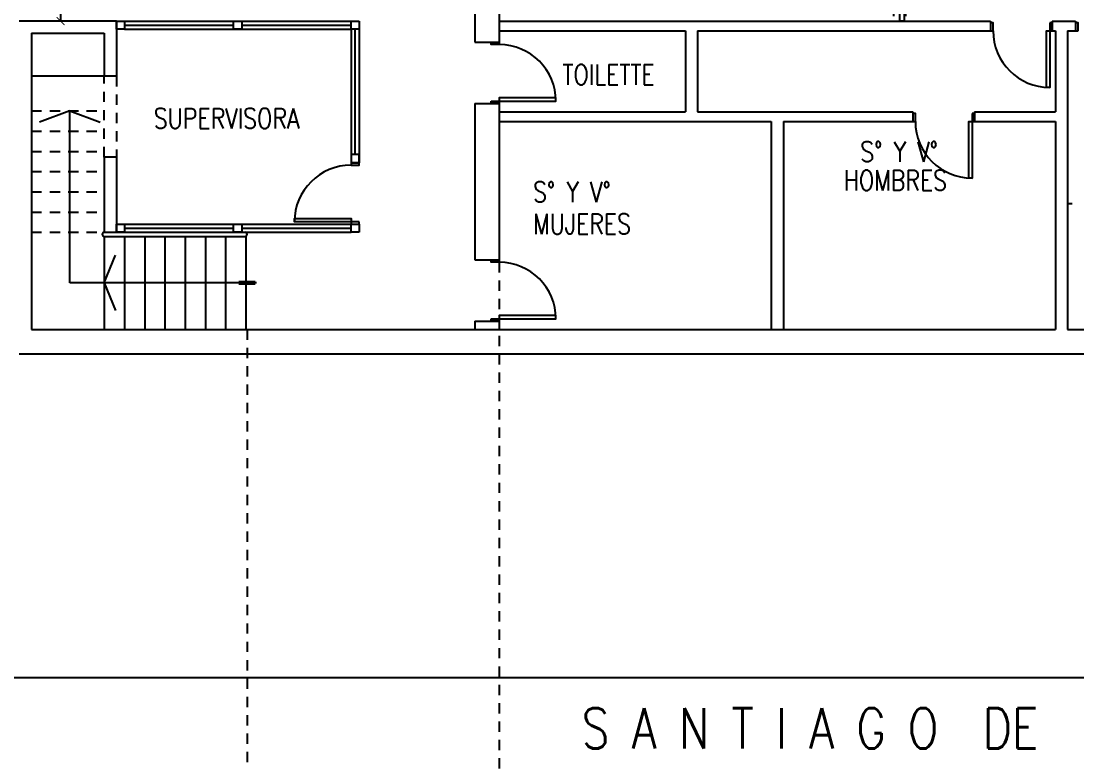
# Model space of a CAD drawing. Header units: millimetres. Extents: x -434 to 213, y 66 to 172.
# Drawn here: x -196.86 to -183.82, y 74.9 to 84.06 of the extents above; entities that cross this region are included whole.
import ezdxf

# ---------------------------------------------------------------- set-up
doc = ezdxf.new("R2010")
doc.units = ezdxf.units.MM
doc.linetypes.add('HIDDEN', pattern=[9.525, 6.35, -3.175])
for name, color, linetype in [('0_CAMARAS', 4, 'Continuous'), ('0_CARPINTERIA', 2, 'Continuous'), ('0_MUROS', 7, 'Continuous')]:
    doc.layers.add(name, color=color, linetype=linetype)
doc.styles.add('ROMANS', font='ROMANS.SHX', dxfattribs={"width": 0.8, "height": 0.2})

# ---------------------------------------------------------------- blocks, each defined once
blk = doc.blocks.new('COTA')
for p, q in [((-1, 0), (0, 0)), ((0, 0.4), (0, -0.4))]:
    blk.add_line(p, q)
at = {"const_width": 0.065}
blk.add_lwpolyline([(0.141, 0.141), (0.283, 0.283), (0, 0), (-0.141, -0.141), (-0.283, -0.283)], dxfattribs=at)

msp = doc.modelspace()

# ---------------------------------------------------------------- linework, layer by layer
at = {"color": 8}
for points in [[(-184.883, 84.038), (-184.883, 83.938), (-184.853, 83.938), (-184.853, 84.038)], [(-184.153, 84.038), (-184.153, 83.938), (-184.123, 83.938), (-184.123, 84.038)], [(-183.803, 83.938), (-183.803, 84.038), (-183.833, 84.038), (-183.833, 83.938)], [(-184.153, 83.938), (-184.153, 83.238), (-184.193, 83.238), (-184.193, 83.938)], [(-191.053, 83.798), (-190.953, 83.798), (-190.953, 83.768), (-191.053, 83.768)], [(-190.953, 83.068), (-190.253, 83.068), (-190.253, 83.108), (-190.953, 83.108)], [(-191.053, 83.068), (-190.953, 83.068), (-190.953, 83.038), (-191.053, 83.038)], [(-185.843, 82.918), (-185.843, 82.818), (-185.813, 82.818), (-185.813, 82.918)], [(-185.113, 82.818), (-185.113, 82.118), (-185.153, 82.118), (-185.153, 82.818)], [(-185.113, 82.918), (-185.113, 82.818), (-185.083, 82.818), (-185.083, 82.918)], [(-192.683, 82.308), (-192.783, 82.308), (-192.783, 82.278), (-192.683, 82.278)], [(-192.783, 81.578), (-193.483, 81.578), (-193.483, 81.618), (-192.783, 81.618)], [(-192.683, 81.578), (-192.783, 81.578), (-192.783, 81.548), (-192.683, 81.548)], [(-191.053, 81.108), (-190.953, 81.108), (-190.953, 81.078), (-191.053, 81.078)], [(-191.053, 80.378), (-190.953, 80.378), (-190.953, 80.348), (-191.053, 80.348)], [(-190.953, 80.378), (-190.253, 80.378), (-190.253, 80.418), (-190.953, 80.418)]]:
    msp.add_lwpolyline(points, close=True, dxfattribs=at)
for centre, start, end in [((-184.153, 83.938), 180, 270), ((-190.953, 83.068), 0, 90), ((-185.113, 82.818), 180, 270), ((-192.783, 81.578), 90, 180), ((-190.953, 80.378), 0, 90)]:
    msp.add_arc(centre, 0.7, start, end, dxfattribs=at)
at = {"layer": '0_CAMARAS', "color": 8, "linetype": 'ByBlock'}
for p, q in [((-183.933, 82.073), (-183.933, 81.753)), ((-183.933, 81.803), (-183.877, 81.803))]:
    msp.add_line(p, q, dxfattribs=at)
at = {"layer": '0_CARPINTERIA', "color": 8}
for p, q in [((-186.005, 84.058), (-186.005, 84.833)), ((-185.952, 84.833), (-185.952, 84.058)), ((-195.683, 84.058), (-195.583, 84.058)), ((-195.683, 83.958), (-195.683, 84.058)), ((-195.583, 84.058), (-192.783, 84.058)), ((-195.583, 84.058), (-195.583, 83.958)), ((-195.583, 84.008), (-194.235, 84.008)), ((-194.235, 84.058), (-194.135, 84.058)), ((-194.235, 83.958), (-194.235, 84.058)), ((-194.135, 84.058), (-194.135, 83.958)), ((-194.135, 84.008), (-192.783, 84.008)), ((-192.783, 84.058), (-192.683, 84.058)), ((-192.783, 83.958), (-192.783, 84.058)), ((-192.683, 84.058), (-192.683, 83.378)), ((-192.683, 84.058), (-192.683, 83.958)), ((-185.952, 84.058), (-186.005, 84.058)), ((-195.583, 83.958), (-195.683, 83.958)), ((-195.583, 83.958), (-192.783, 83.958)), ((-194.135, 83.958), (-194.235, 83.958)), ((-192.683, 83.958), (-192.783, 83.958)), ((-192.783, 83.958), (-192.783, 82.308)), ((-192.733, 82.408), (-192.733, 83.958)), ((-192.683, 83.958), (-192.683, 82.308)), ((-195.833, 83.378), (-196.733, 83.378)), ((-192.783, 82.408), (-192.783, 82.308)), ((-192.683, 82.408), (-192.783, 82.408)), ((-192.783, 82.308), (-192.683, 82.308)), ((-192.683, 82.308), (-192.683, 82.408)), ((-195.683, 81.548), (-195.583, 81.548)), ((-195.683, 81.448), (-195.683, 81.548)), ((-195.583, 81.548), (-192.783, 81.548)), ((-195.583, 81.548), (-195.583, 81.448)), ((-194.235, 81.548), (-194.135, 81.548)), ((-194.235, 81.448), (-194.235, 81.548)), ((-194.135, 81.548), (-194.135, 81.448)), ((-192.783, 81.548), (-192.683, 81.548)), ((-192.783, 81.448), (-192.783, 81.548)), ((-192.683, 81.548), (-192.683, 81.448)), ((-195.583, 81.448), (-195.683, 81.448)), ((-195.583, 81.498), (-194.235, 81.498)), ((-195.583, 81.448), (-192.783, 81.448)), ((-194.135, 81.448), (-194.235, 81.448)), ((-194.135, 81.498), (-192.783, 81.498)), ((-192.683, 81.448), (-192.783, 81.448))]:
    msp.add_line(p, q, dxfattribs=at)
at = {"layer": '0_MUROS', "color": 8, "linetype": 'HIDDEN', "ltscale": 0.02}
for p, q in [((-186.083, 85.608), (-186.083, 84.058)), ((-185.933, 85.608), (-185.933, 84.058)), ((-195.833, 82.378), (-195.833, 83.378)), ((-195.683, 83.378), (-195.683, 82.378)), ((-196.733, 82.948), (-195.833, 82.948)), ((-196.733, 82.698), (-195.833, 82.698)), ((-196.733, 82.448), (-195.833, 82.448)), ((-196.733, 82.198), (-195.833, 82.198)), ((-196.733, 81.948), (-195.833, 81.948)), ((-196.733, 81.698), (-195.833, 81.698)), ((-196.733, 81.448), (-195.833, 81.448)), ((-190.953, 81.078), (-190.953, 70.506)), ((-194.068, 80.248), (-194.068, 70.182))]:
    msp.add_line(p, q, dxfattribs=at)
at = {"layer": '0_MUROS', "color": 8}
for p, q in [((-190.953, 85.448), (-190.953, 83.768)), ((-191.253, 85.048), (-191.253, 83.798)), ((-195.683, 84.058), (-196.883, 84.058)), ((-196.24, 84.058), (-196.372, 84.058)), ((-195.683, 84.058), (-195.683, 83.378)), ((-190.953, 84.058), (-184.883, 84.058)), ((-184.883, 84.058), (-184.883, 83.938)), ((-184.123, 84.058), (-184.123, 83.938)), ((-184.123, 84.058), (-183.833, 84.058)), ((-183.833, 84.058), (-183.833, 83.938)), ((-196.733, 83.908), (-196.733, 80.248)), ((-196.733, 83.908), (-195.833, 83.908)), ((-195.833, 83.908), (-195.833, 83.378)), ((-190.953, 83.938), (-188.653, 83.938)), ((-188.653, 83.938), (-188.653, 82.938)), ((-188.503, 83.938), (-188.503, 82.938)), ((-188.503, 83.938), (-184.883, 83.938)), ((-184.123, 83.938), (-184.083, 83.938)), ((-184.083, 83.938), (-184.083, 82.938)), ((-183.933, 83.938), (-183.933, 80.248)), ((-183.933, 83.938), (-183.833, 83.938)), ((-191.253, 83.798), (-190.953, 83.798)), ((-195.683, 83.378), (-195.833, 83.378)), ((-190.953, 83.108), (-190.953, 81.078)), ((-191.253, 83.038), (-191.253, 81.108)), ((-191.253, 83.038), (-190.953, 83.038)), ((-190.953, 82.938), (-188.653, 82.938)), ((-190.953, 82.818), (-187.593, 82.818)), ((-188.503, 82.938), (-185.843, 82.938)), ((-187.593, 82.818), (-187.593, 80.248)), ((-187.443, 82.818), (-185.843, 82.818)), ((-187.443, 82.818), (-187.443, 80.248)), ((-185.843, 82.938), (-185.843, 82.818)), ((-185.083, 82.938), (-184.083, 82.938)), ((-185.083, 82.938), (-185.083, 82.818)), ((-185.083, 82.818), (-184.083, 82.818)), ((-184.083, 82.818), (-184.083, 80.248)), ((-195.683, 82.378), (-195.833, 82.378)), ((-195.833, 82.378), (-195.833, 81.448)), ((-195.683, 82.378), (-195.683, 81.448)), ((-195.833, 81.448), (-194.093, 81.448)), ((-195.833, 81.398), (-195.833, 80.248)), ((-195.833, 81.398), (-194.093, 81.398)), ((-195.583, 81.398), (-195.583, 80.248)), ((-195.333, 81.398), (-195.333, 80.248)), ((-195.083, 81.398), (-195.083, 80.248)), ((-194.833, 81.398), (-194.833, 80.248)), ((-194.583, 81.398), (-194.583, 80.248)), ((-194.333, 81.398), (-194.333, 80.248)), ((-194.083, 81.398), (-194.083, 80.248)), ((-195.833, 80.823), (-195.695, 81.166)), ((-191.253, 81.108), (-190.953, 81.108)), ((-193.951, 80.823), (-195.833, 80.823)), ((-195.833, 80.823), (-195.695, 80.48)), ((-194.171, 80.841), (-193.969, 80.841)), ((-194.171, 80.811), (-193.969, 80.811)), ((-191.253, 80.348), (-191.253, 80.248)), ((-191.253, 80.348), (-190.953, 80.348)), ((-190.953, 80.418), (-190.953, 80.248)), ((-196.733, 80.248), (-184.083, 80.248)), ((-183.933, 80.248), (-183.383, 80.248)), ((-196.883, 79.948), (-183.383, 79.948)), ((-206.559, 75.948), (-174.838, 75.948))]:
    msp.add_line(p, q, dxfattribs=at)
at = {"layer": '0_MUROS', "color": 8, "ltscale": 0.02}
for p, q in [((-196.258, 82.948), (-196.634, 82.81)), ((-196.258, 80.823), (-196.258, 82.948)), ((-196.258, 82.948), (-195.882, 82.81)), ((-195.833, 80.823), (-196.258, 80.823))]:
    msp.add_line(p, q, dxfattribs=at)
at = {"layer": '0_MUROS', "color": 8}
for centre, start, end in [((-195.833, 81.423), 90, 270), ((-194.093, 81.423), 270, 90)]:
    msp.add_arc(centre, 0.025, start, end, dxfattribs=at)

# ---------------------------------------------------------------- block references
at = {"layer": '0_MUROS', "color": 8, "xscale": 0.17, "yscale": 0.17, "zscale": 0.17, "rotation": 270}
msp.add_blockref('COTA', (-196.372, 84.058), dxfattribs=at)

# ---------------------------------------------------------------- texts
at = {"layer": '0_MUROS', "color": 8, "style": 'ROMANS', "width": 0.8}
for s, height, p in [('TOILETTE', 0.25, (-190.173, 83.272)), ('SUPERVISORA', 0.25, (-195.222, 82.73)), ('S° Y V°', 0.25, (-186.494, 82.318)), ('HOMBRES', 0.25, (-186.699, 81.965)), ('S° Y V°', 0.25, (-190.536, 81.822)), ('MUJERES', 0.25, (-190.536, 81.426)), ('S A N T I A G O  DE  L I N I E R S ', 0.5, (-189.935, 75.069))]:
    msp.add_text(s, height=height, dxfattribs=at).set_placement(p)

doc.saveas('drawing.dxf')
